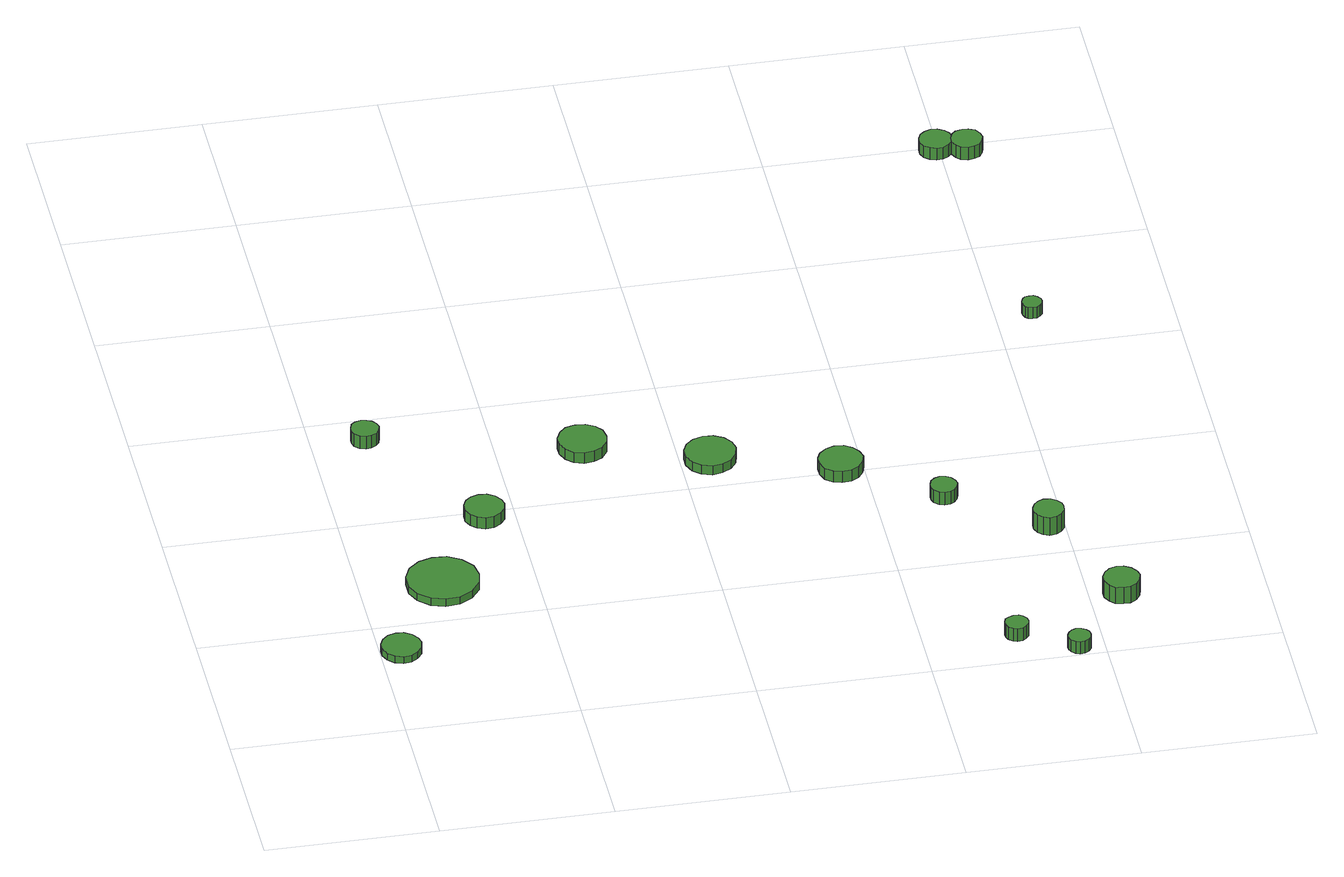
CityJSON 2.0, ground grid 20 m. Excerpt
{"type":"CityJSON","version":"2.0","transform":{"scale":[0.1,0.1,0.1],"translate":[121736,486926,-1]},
"CityObjects":{
"tree1":{"type":"SolitaryVegetationObject","attributes":{"function":"something"},"geometry":[{"type":"MultiSurface","lod":"1","boundaries":[[[0,1,2,3,4,5,6,7,8,9,10,11,12,13,14]],[[15,16,17,18,19,20,21,22,23,24,25,26,27,28,29]],[[0,29,28,1]],[[1,28,27,2]],[[2,27,26,3]],[[3,26,25,4]],[[4,25,24,5]],[[5,24,23,6]],[[6,23,22,7]],[[7,22,21,8]],[[8,21,20,9]],[[9,20,19,10]],[[10,19,18,11]],[[11,18,17,12]],[[12,17,16,13]],[[13,16,15,14]],[[14,15,29,0]]]}]},
"tree2":{"type":"SolitaryVegetationObject","attributes":{"function":"something"},"geometry":[{"type":"MultiSurface","lod":"1","boundaries":[[[30,31,32,33,34,35,36,37,38,39,40,41,42,43,44]],[[45,46,47,48,49,50,51,52,53,54,55,56,57,58,59]],[[30,59,58,31]],[[31,58,57,32]],[[32,57,56,33]],[[33,56,55,34]],[[34,55,54,35]],[[35,54,53,36]],[[36,53,52,37]],[[37,52,51,38]],[[38,51,50,39]],[[39,50,49,40]],[[40,49,48,41]],[[41,48,47,42]],[[42,47,46,43]],[[43,46,45,44]],[[44,45,59,30]]]}]},
"tree3":{"type":"SolitaryVegetationObject","attributes":{"function":"something"},"geometry":[{"type":"MultiSurface","lod":"1","boundaries":[[[60,61,62,63,64,65,66,67,68,69,70,71,72,73,74]],[[75,76,77,78,79,80,81,82,83,84,85,86,87,88,89]],[[60,89,88,61]],[[61,88,87,62]],[[62,87,86,63]],[[63,86,85,64]],[[64,85,84,65]],[[65,84,83,66]],[[66,83,82,67]],[[67,82,81,68]],[[68,81,80,69]],[[69,80,79,70]],[[70,79,78,71]],[[71,78,77,72]],[[72,77,76,73]],[[73,76,75,74]],[[74,75,89,60]]]}]},
"tree4":{"type":"SolitaryVegetationObject","attributes":{"function":"something"}},
"tree5":{"type":"SolitaryVegetationObject","attributes":{"function":"something"},"geometry":[{"type":"MultiSurface","lod":"1","boundaries":[[[90,91,92,93,94,95,96,97,98,99,100,101,102,103,104]],[[105,106,107,108,109,110,111,112,113,114,115,116,117,118,119]],[[90,119,118,91]],[[91,118,117,92]],[[92,117,116,93]],[[93,116,115,94]],[[94,115,114,95]],[[95,114,113,96]],[[96,113,112,97]],[[97,112,111,98]],[[98,111,110,99]],[[99,110,109,100]],[[100,109,108,101]],[[101,108,107,102]],[[102,107,106,103]],[[103,106,105,104]],[[104,105,119,90]]]}]},
"tree6":{"type":"SolitaryVegetationObject","attributes":{"function":"something"}},
"tree7":{"type":"SolitaryVegetationObject","attributes":{"function":"something"},"geometry":[{"type":"MultiSurface","lod":"1","boundaries":[[[120,121,122,123,124,125,126,127,128,129,130,131,132,133,134]],[[135,136,137,138,139,140,141,142,143,144,145,146,147,148,149]],[[120,149,148,121]],[[121,148,147,122]],[[122,147,146,123]],[[123,146,145,124]],[[124,145,144,125]],[[125,144,143,126]],[[126,143,142,127]],[[127,142,141,128]],[[128,141,140,129]],[[129,140,139,130]],[[130,139,138,131]],[[131,138,137,132]],[[132,137,136,133]],[[133,136,135,134]],[[134,135,149,120]]]}]},
"tree8":{"type":"SolitaryVegetationObject","attributes":{"function":"something"}},
"tree9":{"type":"SolitaryVegetationObject","attributes":{"function":"something"},"geometry":[{"type":"MultiSurface","lod":"1","boundaries":[[[150,151,152,153,154,155,156,157,158,159,160,161,162,163,164]],[[165,166,167,168,169,170,171,172,173,174,175,176,177,178,179]],[[150,179,178,151]],[[151,178,177,152]],[[152,177,176,153]],[[153,176,175,154]],[[154,175,174,155]],[[155,174,173,156]],[[156,173,172,157]],[[157,172,171,158]],[[158,171,170,159]],[[159,170,169,160]],[[160,169,168,161]],[[161,168,167,162]],[[162,167,166,163]],[[163,166,165,164]],[[164,165,179,150]]]}]},
"tree10":{"type":"SolitaryVegetationObject","attributes":{"function":"something"}},
"tree11":{"type":"SolitaryVegetationObject","attributes":{"function":"something"}},
"tree12":{"type":"SolitaryVegetationObject","attributes":{"function":"something"}},
"tree13":{"type":"SolitaryVegetationObject","attributes":{"function":"something"},"geometry":[{"type":"MultiSurface","lod":"1","boundaries":[[[180,181,182,183,184,185,186,187,188,189,190,191,192,193,194]],[[195,196,197,198,199,200,201,202,203,204,205,206,207,208,209]],[[180,209,208,181]],[[181,208,207,182]],[[182,207,206,183]],[[183,206,205,184]],[[184,205,204,185]],[[185,204,203,186]],[[186,203,202,187]],[[187,202,201,188]],[[188,201,200,189]],[[189,200,199,190]],[[190,199,198,191]],[[191,198,197,192]],[[192,197,196,193]],[[193,196,195,194]],[[194,195,209,180]]]}]},
"tree14":{"type":"SolitaryVegetationObject","attributes":{"function":"something"},"geometry":[{"type":"MultiSurface","lod":"1","boundaries":[[[210,211,212,213,214,215,216,217,218,219,220,221,222,223,224]],[[225,226,227,228,229,230,231,232,233,234,235,236,237,238,239]],[[210,239,238,211]],[[211,238,237,212]],[[212,237,236,213]],[[213,236,235,214]],[[214,235,234,215]],[[215,234,233,216]],[[216,233,232,217]],[[217,232,231,218]],[[218,231,230,219]],[[219,230,229,220]],[[220,229,228,221]],[[221,228,227,222]],[[222,227,226,223]],[[223,226,225,224]],[[224,225,239,210]]]}]},
"tree15":{"type":"SolitaryVegetationObject","attributes":{"function":"something"}},
"tree16":{"type":"SolitaryVegetationObject","attributes":{"function":"something"},"geometry":[{"type":"MultiSurface","lod":"1","boundaries":[[[240,241,242,243,244,245,246,247,248,249,250,251,252,253,254]],[[255,256,257,258,259,260,261,262,263,264,265,266,267,268,269]],[[240,269,268,241]],[[241,268,267,242]],[[242,267,266,243]],[[243,266,265,244]],[[244,265,264,245]],[[245,264,263,246]],[[246,263,262,247]],[[247,262,261,248]],[[248,261,260,249]],[[249,260,259,250]],[[250,259,258,251]],[[251,258,257,252]],[[252,257,256,253]],[[253,256,255,254]],[[254,255,269,240]]]}]},
"tree17":{"type":"SolitaryVegetationObject","attributes":{"function":"something"},"geometry":[{"type":"MultiSurface","lod":"1","boundaries":[[[270,271,272,273,274,275,276,277,278,279,280,281,282,283,284]],[[285,286,287,288,289,290,291,292,293,294,295,296,297,298,299]],[[270,299,298,271]],[[271,298,297,272]],[[272,297,296,273]],[[273,296,295,274]],[[274,295,294,275]],[[275,294,293,276]],[[276,293,292,277]],[[277,292,291,278]],[[278,291,290,279]],[[279,290,289,280]],[[280,289,288,281]],[[281,288,287,282]],[[282,287,286,283]],[[283,286,285,284]],[[284,285,299,270]]]}]},
"tree18":{"type":"SolitaryVegetationObject","attributes":{"function":"something"},"geometry":[{"type":"MultiSurface","lod":"1","boundaries":[[[300,301,302,303,304,305,306,307,308,309,310,311,312,313,314]],[[315,316,317,318,319,320,321,322,323,324,325,326,327,328,329]],[[300,329,328,301]],[[301,328,327,302]],[[302,327,326,303]],[[303,326,325,304]],[[304,325,324,305]],[[305,324,323,306]],[[306,323,322,307]],[[307,322,321,308]],[[308,321,320,309]],[[309,320,319,310]],[[310,319,318,311]],[[311,318,317,312]],[[312,317,316,313]],[[313,316,315,314]],[[314,315,329,300]]]}]},
"tree19":{"type":"SolitaryVegetationObject","attributes":{"function":"something"}},
"tree20":{"type":"SolitaryVegetationObject","attributes":{"function":"something"},"geometry":[{"type":"MultiSurface","lod":"1","boundaries":[[[330,331,332,333,334,335,336,337,338,339,340,341,342,343,344]],[[345,346,347,348,349,350,351,352,353,354,355,356,357,358,359]],[[330,359,358,331]],[[331,358,357,332]],[[332,357,356,333]],[[333,356,355,334]],[[334,355,354,335]],[[335,354,353,336]],[[336,353,352,337]],[[337,352,351,338]],[[338,351,350,339]],[[339,350,349,340]],[[340,349,348,341]],[[341,348,347,342]],[[342,347,346,343]],[[343,346,345,344]],[[344,345,359,330]]]}]},
"tree21":{"type":"SolitaryVegetationObject","attributes":{"function":"something"}},
"tree22":{"type":"SolitaryVegetationObject","attributes":{"function":"something"},"geometry":[{"type":"MultiSurface","lod":"1","boundaries":[[[360,361,362,363,364,365,366,367,368,369,370,371,372,373,374]],[[375,376,377,378,379,380,381,382,383,384,385,386,387,388,389]],[[360,389,388,361]],[[361,388,387,362]],[[362,387,386,363]],[[363,386,385,364]],[[364,385,384,365]],[[365,384,383,366]],[[366,383,382,367]],[[367,382,381,368]],[[368,381,380,369]],[[369,380,379,370]],[[370,379,378,371]],[[371,378,377,372]],[[372,377,376,373]],[[373,376,375,374]],[[374,375,389,360]]]}]},
"tree23":{"type":"SolitaryVegetationObject","attributes":{"function":"something"},"geometry":[{"type":"MultiSurface","lod":"1","boundaries":[[[390,391,392,393,394,395,396,397,398,399,400,401,402,403,404]],[[405,406,407,408,409,410,411,412,413,414,415,416,417,418,419]],[[390,419,418,391]],[[391,418,417,392]],[[392,417,416,393]],[[393,416,415,394]],[[394,415,414,395]],[[395,414,413,396]],[[396,413,412,397]],[[397,412,411,398]],[[398,411,410,399]],[[399,410,409,400]],[[400,409,408,401]],[[401,408,407,402]],[[402,407,406,403]],[[403,406,405,404]],[[404,405,419,390]]]}]},
"tree24":{"type":"SolitaryVegetationObject","attributes":{"function":"something"},"geometry":[{"type":"MultiSurface","lod":"1","boundaries":[[[420,421,422,423,424,425,426,427,428,429,430,431,432,433,434]],[[435,436,437,438,439,440,441,442,443,444,445,446,447,448,449]],[[420,449,448,421]],[[421,448,447,422]],[[422,447,446,423]],[[423,446,445,424]],[[424,445,444,425]],[[425,444,443,426]],[[426,443,442,427]],[[427,442,441,428]],[[428,441,440,429]],[[429,440,439,430]],[[430,439,438,431]],[[431,438,437,432]],[[432,437,436,433]],[[433,436,435,434]],[[434,435,449,420]]]}]}
},
"vertices":[
[47,149,15],[45,158,15],[39,166,15],[31,171,15],[22,172,15],[12,169,15],[5,162,15],[1,153,15],[1,144,15],[5,135,15],[12,128,15],[22,125,15],[31,126,15],[39,131,15],[45,139,15],[45,139,6],[39,131,6],[31,126,6],[22,125,6],[12,128,6],[5,135,6],[1,144,6],[1,153,6],[5,162,6],[12,169,6],[22,172,6],[31,171,6],[39,166,6],[45,158,6],[47,149,6],
[135,266,16],[132,283,16],[121,297,16],[106,306,16],[89,307,16],[73,302,16],[60,291,16],[53,275,16],[53,257,16],[60,242,16],[73,230,16],[89,225,16],[106,226,16],[121,235,16],[132,249,16],[132,249,6],[121,235,6],[106,226,6],[89,225,6],[73,230,6],[60,242,6],[53,257,6],[53,275,6],[60,291,6],[73,302,6],[89,307,6],[106,306,6],[121,297,6],[132,283,6],[135,266,6],
[78,560,22],[76,567,22],[72,572,22],[66,575,22],[60,576,22],[53,574,22],[48,570,22],[46,563,22],[46,557,22],[48,551,22],[53,546,22],[60,544,22],[66,545,22],[72,548,22],[76,553,22],[76,553,5],[72,548,5],[66,545,5],[60,544,5],[53,546,5],[48,551,5],[46,557,5],[46,563,5],[48,570,5],[53,574,5],[60,576,5],[66,575,5],[72,572,5],[76,567,5],[78,560,5],
[188,389,20],[186,398,20],[180,406,20],[172,411,20],[162,412,20],[153,409,20],[146,403,20],[142,394,20],[142,384,20],[146,376,20],[153,369,20],[162,366,20],[172,367,20],[180,372,20],[186,380,20],[186,380,5],[180,372,5],[172,367,5],[162,366,5],[153,369,5],[146,376,5],[142,384,5],[142,394,5],[146,403,5],[153,409,5],[162,412,5],[172,411,5],[180,406,5],[186,398,5],[188,389,5],
[325,498,19],[323,510,19],[316,519,19],[306,525,19],[294,526,19],[283,523,19],[275,515,19],[270,504,19],[270,493,19],[275,482,19],[283,474,19],[294,470,19],[306,472,19],[316,477,19],[323,487,19],[323,487,5],[316,477,5],[306,472,5],[294,470,5],[283,474,5],[275,482,5],[270,493,5],[270,504,5],[275,515,5],[283,523,5],[294,526,5],[306,525,5],[316,519,5],[323,510,5],[325,498,5],
[464,451,17],[461,463,17],[454,473,17],[443,479,17],[431,480,17],[419,476,17],[410,468,17],[405,457,17],[405,445,17],[410,433,17],[419,425,17],[431,421,17],[443,423,17],[454,429,17],[461,439,17],[461,439,5],[454,429,5],[443,423,5],[431,421,5],[419,425,5],[410,433,5],[405,445,5],[405,457,5],[410,468,5],[419,476,5],[431,480,5],[443,479,5],[454,473,5],[461,463,5],[464,451,5],
[600,405,19],[597,416,19],[591,424,19],[582,430,19],[571,431,19],[561,427,19],[553,420,19],[549,411,19],[549,400,19],[553,390,19],[561,383,19],[571,380,19],[582,381,19],[591,386,19],[597,395,19],[597,395,4],[591,386,4],[582,381,4],[571,380,4],[561,383,4],[553,390,4],[549,400,4],[549,411,4],[553,420,4],[561,427,4],[571,431,4],[582,430,4],[591,424,4],[597,416,4],[600,405,4],
[720,52,22],[719,57,22],[715,62,22],[711,65,22],[705,65,22],[700,63,22],[695,60,22],[693,54,22],[693,49,22],[695,44,22],[700,40,22],[705,38,22],[711,39,22],[715,42,22],[719,46,22],[719,46,5],[715,42,5],[711,39,5],[705,38,5],[700,40,5],[695,44,5],[693,49,5],[693,54,5],[695,60,5],[700,63,5],[705,65,5],[711,65,5],[715,62,5],[719,57,5],[720,52,5],
[784,14,21],[783,20,21],[780,24,21],[775,27,21],[769,28,21],[764,26,21],[760,22,21],[758,17,21],[758,12,21],[760,7,21],[764,3,21],[769,1,21],[775,2,21],[780,5,21],[783,9,21],[783,9,5],[780,5,5],[775,2,5],[769,1,5],[764,3,5],[760,7,5],[758,12,5],[758,17,5],[760,22,5],[764,26,5],[769,28,5],[775,27,5],[780,24,5],[783,20,5],[784,14,5],
[693,330,22],[691,336,22],[687,342,22],[682,345,22],[675,346,22],[669,344,22],[664,339,22],[662,333,22],[662,327,22],[664,321,22],[669,316,22],[675,314,22],[682,315,22],[687,318,22],[691,324,22],[691,324,5],[687,318,5],[682,315,5],[675,314,5],[669,316,5],[664,321,5],[662,327,5],[662,333,5],[664,339,5],[669,344,5],[675,346,5],[682,345,5],[687,342,5],[691,336,5],[693,330,5],
[799,253,29],[798,260,29],[793,266,29],[787,270,29],[779,271,29],[772,268,29],[767,263,29],[764,256,29],[764,249,29],[767,242,29],[772,237,29],[779,234,29],[787,235,29],[793,239,29],[798,245,29],[798,245,5],[793,239,5],[787,235,5],[779,234,5],[772,237,5],[767,242,5],[764,249,5],[764,256,5],[767,263,5],[772,268,5],[779,271,5],[787,270,5],[793,266,5],[798,260,5],[799,253,5],
[858,109,27],[856,117,27],[851,124,27],[843,129,27],[835,130,27],[826,127,27],[820,121,27],[816,113,27],[816,104,27],[820,96,27],[826,90,27],[835,88,27],[843,88,27],[851,93,27],[856,100,27],[856,100,5],[851,93,5],[843,88,5],[835,88,5],[826,90,5],[820,96,5],[816,104,5],[816,113,5],[820,121,5],[826,127,5],[835,130,5],[843,129,5],[851,124,5],[856,117,5],[858,109,5],
[853,660,22],[852,665,22],[849,669,22],[845,672,22],[840,672,22],[835,671,22],[832,668,22],[830,663,22],[830,658,22],[832,653,22],[835,650,22],[840,649,22],[845,649,22],[849,652,22],[852,656,22],[852,656,7],[849,652,7],[845,649,7],[840,649,7],[835,650,7],[832,653,7],[830,658,7],[830,663,7],[832,668,7],[835,671,7],[840,672,7],[845,672,7],[849,669,7],[852,665,7],[853,660,7],
[813,988,25],[812,996,25],[807,1002,25],[800,1006,25],[792,1007,25],[785,1004,25],[779,999,25],[776,992,25],[776,984,25],[779,977,25],[785,972,25],[792,969,25],[800,970,25],[807,974,25],[812,980,25],[812,980,9],[807,974,9],[800,970,9],[792,969,9],[785,972,9],[779,977,9],[776,984,9],[776,992,9],[779,999,9],[785,1004,9],[792,1007,9],[800,1006,9],[807,1002,9],[812,996,9],[813,988,9],
[847,981,26],[845,988,26],[841,995,26],[834,998,26],[827,999,26],[819,997,26],[814,992,26],[811,985,26],[811,977,26],[814,970,26],[819,965,26],[827,963,26],[834,964,26],[841,967,26],[845,974,26],[845,974,9],[841,967,9],[834,964,9],[827,963,9],[819,965,9],[814,970,9],[811,977,9],[811,985,9],[814,992,9],[819,997,9],[827,999,9],[834,998,9],[841,995,9],[845,988,9],[847,981,9]
]}
